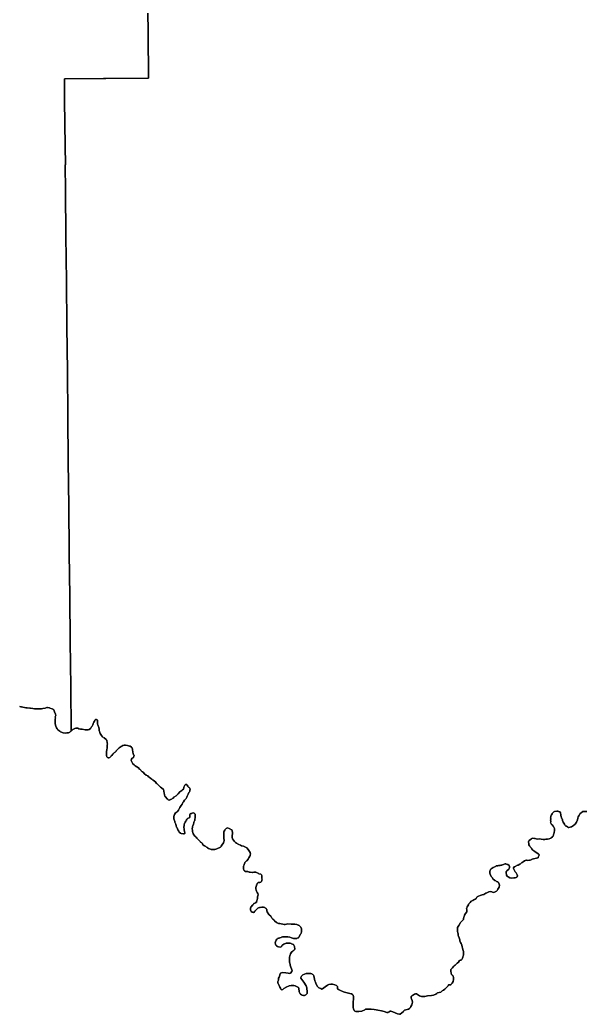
# Model space of a CAD drawing. Header units: inches. Extents: x 141448 to 685535, y 3466439 to 4099221.
# Drawn here: x 601035 to 621236, y 3704678 to 3740167 of the extents above; entities that cross this region are included whole.
import ezdxf

# ---------------------------------------------------------------- set-up
doc = ezdxf.new("R2010")
doc.units = ezdxf.units.IN
doc.header["$MEASUREMENT"] = 0
doc.layers.add('az_county', color=7, linetype='Continuous')

msp = doc.modelspace()

# ---------------------------------------------------------------- linework, layer by layer
at = {"layer": 'az_county'}
for points in [[(605587.75, 3741304.5), (605607.5625, 3739698.75), (605623.0625, 3738091.5), (605611.6875, 3738092.25), (604103.1875, 3738074.75), (604020.0625, 3738073.75), (602624, 3738060), (602632.375, 3737280.75), (602649.75, 3735673.25), (602657.125, 3734995.25), (602648.375, 3734995.25), (602658.5625, 3734061.25), (602675.9375, 3732454.25), (602693.3125, 3730846.5), (602710.9375, 3729226.5), (602728.375, 3727627), (602745.875, 3726014), (602763.375, 3724409), (602780.9375, 3722794), (602798.4375, 3721196.5), (602799.0625, 3721135.25), (602816.75, 3719582), (602833.875, 3717973.25), (602851, 3716364.75), (602867.8125, 3714786.25), (602838.875, 3714763.25), (602817, 3714745.75), (602768.5, 3714722.75), (602715.5, 3714712.5), (602657.8125, 3714705.25), (602583.3125, 3714718.75), (602479.375, 3714759), (602455.375, 3714774.5), (602424.8125, 3714796.25), (602394.625, 3714824), (602376.125, 3714852.75), (602365.8125, 3714862.75), (602339.3125, 3714898.75), (602326.3125, 3714921.25), (602314.375, 3714951), (602297.875, 3715034.5), (602297, 3715079), (602293.125, 3715098.5), (602291, 3715140.75), (602294.125, 3715196.25), (602293.375, 3715214), (602299.875, 3715237.75), (602298.3125, 3715290.75), (602308.5, 3715310.5), (602313.8125, 3715336.25), (602309.125, 3715384.25), (602298.5, 3715416.75), (602286.8125, 3715434.25), (602262.375, 3715507.75), (602241.375, 3715539.5), (602230.375, 3715550.25), (602188.8125, 3715575.75), (602105, 3715603.75), (602086.125, 3715606), (602024.375, 3715619.5), (601996.375, 3715621), (601932.5, 3715603.5), (601853.5, 3715586.25), (601804.8125, 3715579.25), (601755.375, 3715574.5), (601640.875, 3715576.75), (601620.8125, 3715575.25), (601551.3125, 3715580.25), (601493.875, 3715590.75), (601414, 3715596.25), (601386, 3715594.75), (601291.375, 3715608.5), (601268.3125, 3715609), (601250.125, 3715613), (601097.9375, 3715647.25), (601063.1875, 3715648.75), (601032.6875, 3715655.75)], [(621265.75, 3711912), (621147.375, 3711908), (621121.875, 3711904.75), (621053.875, 3711863.25), (621023, 3711839.75), (620974.4375, 3711760), (620955.25, 3711722.25), (620935.5625, 3711666.25), (620934.3125, 3711613), (620888.0625, 3711528.5), (620845.9375, 3711462), (620832.75, 3711448), (620800.5625, 3711424), (620786.75, 3711409), (620747.9375, 3711384.25), (620709.75, 3711367), (620620.25, 3711341.75), (620600.75, 3711344), (620582.3125, 3711349.25), (620567.8125, 3711360.5), (620536.3125, 3711385.5), (620514.3125, 3711392), (620487.8125, 3711414), (620460.0625, 3711452.75), (620435.3125, 3711494.5), (620416.0625, 3711528), (620396.0625, 3711583), (620390.3125, 3711609), (620378.4375, 3711642.5), (620361.0625, 3711677.75), (620354.75, 3711698), (620351.5625, 3711715.25), (620339.3125, 3711784.5), (620339.25, 3711803.5), (620326.5625, 3711845.5), (620319.75, 3711859.5), (620295.0625, 3711894), (620282.8125, 3711901.25), (620253.9375, 3711912.75), (620239.9375, 3711916.25), (620190.5625, 3711918.75), (620113.8125, 3711906.5), (620084.75, 3711893.5), (620061.5625, 3711876.75), (620040.4375, 3711851), (620023.0625, 3711828.25), (620005.0625, 3711792), (619999.75, 3711776.75), (619993.0625, 3711766.25), (619976.0625, 3711756.5), (619971.9375, 3711710.5), (619969.4375, 3711680.5), (619975.8125, 3711647.75), (619971.4375, 3711592), (619977.0625, 3711579.25), (619972.5625, 3711537), (619967.9375, 3711519.5), (619974.25, 3711489.5), (620005.75, 3711448.25), (620021.75, 3711434.5), (620063.5625, 3711390.75), (620074.0625, 3711375), (620105.8125, 3711302), (620107.75, 3711239), (620098.0625, 3711153.5), (620085.4375, 3711126), (620073.25, 3711072), (620068.9375, 3711063.5), (620066.0625, 3711047), (620058.9375, 3711031), (620051.0625, 3711016.25), (620041.4375, 3711005.25), (619994.25, 3710971.75), (619972.9375, 3710960), (619920.0625, 3710940), (619860.4375, 3710926.75), (619795.25, 3710920.75), (619762.9375, 3710913), (619708.0625, 3710913.75), (619563.4375, 3710930.25), (619484.8125, 3710926), (619416.3125, 3710946.75), (619398.5625, 3710950.25), (619313.75, 3710953.25), (619282.25, 3710937), (619246.4375, 3710912.5), (619203.4375, 3710872.25), (619193.8125, 3710858.75), (619185.0625, 3710822), (619189.9375, 3710756.75), (619197.5625, 3710717.75), (619222.25, 3710687.5), (619230.3125, 3710672.75), (619244.4375, 3710654), (619274.0625, 3710617.5), (619282.8125, 3710594), (619297.5625, 3710582.5), (619327.25, 3710543), (619338.3125, 3710531.5), (619405.8125, 3710479.5), (619530.9375, 3710403.5), (619554.3125, 3710385), (619556.4375, 3710355.5), (619553.0625, 3710325), (619530.9375, 3710274.75), (619521.9375, 3710261.25), (619513.4375, 3710255), (619463.5625, 3710241.25), (619356.4375, 3710217), (619311.4375, 3710202.75), (619284.75, 3710192), (619277.4375, 3710186), (619237.8125, 3710178.25), (619214.0625, 3710171.25), (619156.8125, 3710161.5), (619112.3125, 3710168.5), (619084.25, 3710167.75), (619068.4375, 3710165.25), (619041.0625, 3710151.5), (618995.0625, 3710114.5), (618980.4375, 3710105), (618970.9375, 3710099), (618962.3125, 3710093.5), (618944.75, 3710085.5), (618891.4375, 3710043.5), (618876.3125, 3710034), (618807.0625, 3709997), (618783.9375, 3709988.75), (618705.75, 3709950.25), (618688.75, 3709936), (618669.8125, 3709931), (618649.4375, 3709895.5), (618646.5625, 3709881.25), (618655.9375, 3709847.25), (618705.5625, 3709754.75), (618735.8125, 3709717.75), (618779.25, 3709646.75), (618788.5625, 3709615.5), (618786.9375, 3709599.75), (618782.25, 3709584.5), (618775.5625, 3709572), (618766.4375, 3709563), (618742.25, 3709552.25), (618708.0625, 3709544.75), (618659.9375, 3709538.25), (618561.8125, 3709531.25), (618529.4375, 3709537), (618509.3125, 3709545), (618450.4375, 3709583.5), (618422.25, 3709598.5), (618415.4375, 3709605.75), (618398.0625, 3709633.75), (618391.0625, 3709673.25), (618379.25, 3709696.5), (618385.9375, 3709762.5), (618411.9375, 3709790.75), (618473.5625, 3709847.5), (618495.9375, 3709881.25), (618503.75, 3709900.25), (618498.3125, 3709953.25), (618485.25, 3709982), (618447.75, 3710020.75), (618396.3125, 3710030.5), (618366.9375, 3710038.25), (618352.3125, 3710040), (618255.75, 3710004.5), (618233.25, 3709993.75), (618191.25, 3709990.5), (618173.5625, 3709986.5), (618110.8125, 3709981.75), (618087.75, 3709974.25), (618032.8125, 3709965.25), (617997.75, 3709948), (617975.25, 3709932.5), (617918.75, 3709906.25), (617881.75, 3709884.5), (617848.3125, 3709862.25), (617823.5625, 3709843.25), (617811.5625, 3709818), (617797.9375, 3709772), (617797.3125, 3709706.75), (617811.0625, 3709669), (617842.8125, 3709595.5), (617881.0625, 3709553), (617890.9375, 3709536.5), (617895.3125, 3709525), (617907.75, 3709507.5), (617977.25, 3709446.25), (618012.0625, 3709432), (618041.5625, 3709412.5), (618078.8125, 3709397), (618092.3125, 3709396.5), (618099.75, 3709382.5), (618114.4375, 3709373), (618134.5625, 3709310.75), (618141.5625, 3709279.75), (618131.25, 3709208.75), (618091.0625, 3709132), (618062.75, 3709089.75), (618041.5625, 3709070), (618009.4375, 3709053.25), (617988.8125, 3709037.75), (617966.9375, 3709028.5), (617937.75, 3709024), (617897.9375, 3709036), (617872.25, 3709047.25), (617833.8125, 3709050.5), (617764.3125, 3709046.25), (617690.25, 3709006.5), (617663.5625, 3708996), (617618.75, 3708967), (617585.25, 3708951.5), (617528.75, 3708938), (617490.3125, 3708925), (617452.75, 3708906.25), (617392.4375, 3708887), (617368.8125, 3708879.25), (617343.3125, 3708868.75), (617333.75, 3708848), (617330.25, 3708832.5), (617310.3125, 3708801.25), (617281.25, 3708785.75), (617233.9375, 3708752.5), (617196.9375, 3708732), (617137.3125, 3708709.5), (617096.3125, 3708657.75), (617045.75, 3708600), (617034.8125, 3708582.75), (617015.0625, 3708539.75), (616996.4375, 3708506.75), (616978.9375, 3708465), (616972.5625, 3708449.75), (616976.0625, 3708403.25), (616985.0625, 3708360), (616985.0625, 3708347.25), (616981.5625, 3708333), (616977.4375, 3708325.75), (616930.9375, 3708269.75), (616894.8125, 3708214), (616880.75, 3708163), (616877.8125, 3708138.5), (616866.0625, 3708095.25), (616864.9375, 3708083.5), (616856.5625, 3708059), (616848.8125, 3708046.25), (616811.9375, 3708010.5), (616760.0625, 3707944.5), (616743.8125, 3707922), (616698.25, 3707841.5), (616669.3125, 3707804.5), (616649.4375, 3707770.25), (616644.25, 3707748.25), (616643.9375, 3707709.25), (616645.9375, 3707683.5), (616651.125, 3707656.75), (616649, 3707621.25), (616662.3125, 3707575.5), (616666.875, 3707538.5), (616675.125, 3707506.75), (616675.125, 3707498), (616688.375, 3707445), (616694.5, 3707431.5), (616726.125, 3707328), (616735.3125, 3707295), (616760.3125, 3707235.75), (616774.3125, 3707201), (616799.3125, 3707143.5), (616818.8125, 3707076.5), (616827.875, 3707034.25), (616832.8125, 3706991), (616849.875, 3706940.25), (616863.3125, 3706919), (616862.625, 3706882.25), (616865.625, 3706835.25), (616866.875, 3706818.25), (616863.3125, 3706781.5), (616852.875, 3706757.75), (616842, 3706715), (616826.8125, 3706673), (616801.125, 3706630.75), (616782.3125, 3706608.75), (616760.375, 3706602), (616739.125, 3706604.5), (616723.875, 3706590.5), (616680.625, 3706536), (616639.3125, 3706495.75), (616609.375, 3706472), (616572.875, 3706440.25), (616560.125, 3706425), (616524.125, 3706398.75), (616491.3125, 3706364.5), (616465.125, 3706331), (616438.875, 3706296.75), (616412.8125, 3706267.5), (616411.5, 3706237.5), (616407.3125, 3706189.75), (616417.625, 3706160.5), (616420.625, 3706133.75), (616429.3125, 3706097), (616460.875, 3706072), (616487, 3706056.75), (616496.8125, 3706032.5), (616504.8125, 3705984.75), (616506, 3705918.25), (616492, 3705840.75), (616462.8125, 3705783.25), (616425, 3705742.25), (616404.3125, 3705726), (616355, 3705725.75), (616330.625, 3705724), (616316, 3705693), (616266.625, 3705636), (616190.625, 3705569), (616148, 3705532.75), (616098, 3705503), (616073.5, 3705489.25), (616073.5, 3705481.25), (616057.8125, 3705463), (615999.3125, 3705449.5), (615934.125, 3705433.75), (615908, 3705414.5), (615874.125, 3705391.25), (615788.625, 3705354.5), (615721.375, 3705338), (615571.5, 3705326.5), (615485.625, 3705311.75), (615423.5, 3705304), (615364.375, 3705303), (615296.5, 3705326.25), (615188, 3705396.25), (615149.5, 3705406.25), (615114.875, 3705391.25), (615046.875, 3705343.75), (615014.625, 3705327.5), (614993.5, 3705303), (614995.8125, 3705250), (615004.8125, 3705223.5), (615024.5, 3705167), (615038.375, 3705105), (615032, 3705061.5), (615012.875, 3705003.25), (614986.5, 3704947), (614969.125, 3704910.75), (614932.8125, 3704879.25), (614896.3125, 3704854.5), (614808, 3704832), (614750.875, 3704819.25), (614737, 3704796.5), (614720.125, 3704773.75), (614663.125, 3704718.5), (614596.375, 3704677.5), (614572.625, 3704679.75), (614512.125, 3704693.5), (614344.5, 3704756.75), (614269.375, 3704777.5), (614237.625, 3704778.5), (614216.375, 3704764.5), (614201.125, 3704756), (614173.3125, 3704740.75), (614125.125, 3704739.75), (614027.375, 3704768.5), (613987.5625, 3704785), (613936.9375, 3704791.5), (613803.875, 3704819), (613748.875, 3704830.25), (613678.5625, 3704843.75), (613562.0625, 3704858), (613502.875, 3704858.25), (613415.0625, 3704853.25), (613369.9375, 3704848.75), (613337.875, 3704832), (613232.6875, 3704778), (613133.375, 3704771.75), (613024.1875, 3704767.25), (612986.9375, 3704778.5), (612962.9375, 3704812), (612936.1875, 3704867.25), (612926.0625, 3704915), (612919.4375, 3704987), (612922.5625, 3705058.5), (612926.9375, 3705123), (612934.1875, 3705195.5), (612936.5625, 3705219), (612936.5625, 3705310), (612924.0625, 3705349), (612899.4375, 3705379.5), (612865.6875, 3705400.5), (612808.375, 3705416), (612708.6875, 3705437.75), (612619.5625, 3705459), (612585.4375, 3705472.25), (612469.0625, 3705517.75), (612405.9375, 3705550.75), (612372.1875, 3705574.5), (612367.6875, 3705605.5), (612363.6875, 3705657.5), (612355.0625, 3705675.5), (612329.1875, 3705696.25), (612274.1875, 3705723.25), (612184.375, 3705750), (612125.1875, 3705747.75), (612058.875, 3705732), (612009.5625, 3705707.75), (611922.1875, 3705646.5), (611877.9375, 3705614.5), (611835.5625, 3705580.5), (611803.375, 3705573.5), (611773.9375, 3705586.75), (611730.5625, 3705598.75), (611701.6875, 3705612), (611683.9375, 3705624), (611658.0625, 3705658.5), (611608.6875, 3705742.5), (611587.5625, 3705787), (611578.875, 3705813.75), (611563.1875, 3705869), (611517.4375, 3706038.5), (611506.1875, 3706067.25), (611490.875, 3706088.5), (611466.1875, 3706107.75), (611447.375, 3706118), (611418.5625, 3706125.75), (611365.4375, 3706125.25), (611287.9375, 3706130.25), (611243.5625, 3706123), (611194.875, 3706108.75), (611130.4375, 3706076), (611082.5625, 3706030.25), (611065.1875, 3706005), (611059.875, 3705980.5), (611062.4375, 3705956.75), (611096.9375, 3705912), (611133.875, 3705868.25), (611169.6875, 3705813.5), (611248.0625, 3705686), (611256.875, 3705662.75), (611271.9375, 3705598), (611288.6875, 3705477.25), (611289.5625, 3705446.25), (611284.375, 3705412.5), (611265.5625, 3705384.25), (611238.375, 3705366.5), (611184.875, 3705345.75), (611151.375, 3705339.5), (611108.5625, 3705352.5), (611082.1875, 3705366.5), (611049.6875, 3705385.75), (611030.0625, 3705407), (610999.5625, 3705477.5), (610996.875, 3705521), (610991.0625, 3705557.5), (610988.9375, 3705594), (610975.875, 3705623.25), (610904.9375, 3705664.25), (610851.0625, 3705687.5), (610808.375, 3705694.5), (610758.875, 3705701), (610707.6875, 3705697.5), (610647.375, 3705688), (610622.4375, 3705678), (610564.6875, 3705648), (610454.875, 3705588.75), (610420.875, 3705561.5), (610370.375, 3705547), (610344.5625, 3705566.5), (610329.0625, 3705603), (610309.1875, 3705642), (610283.1875, 3705701.5), (610251.5625, 3705767.25), (610239.1875, 3705787.25), (610233.4375, 3705821.5), (610235.6875, 3705846), (610249.5625, 3705869.75), (610265.1875, 3705895), (610266.875, 3705934.75), (610265.375, 3705962.25), (610282.875, 3705997.75), (610300.875, 3706031.5), (610306.0625, 3706064.5), (610308.9375, 3706085.25), (610321.4375, 3706116.5), (610335.375, 3706137.5), (610371.1875, 3706156), (610405.375, 3706161.25), (610527.9375, 3706153), (610612.1875, 3706138.5), (610657.4375, 3706132), (610693.9375, 3706145), (610741.6875, 3706197.5), (610745.0625, 3706225), (610732.6875, 3706264), (610725.0625, 3706290), (610706.9375, 3706357.75), (610683.1875, 3706426.5), (610673.9375, 3706452), (610662.5625, 3706499.75), (610658.6875, 3706530.25), (610657.0625, 3706576.5), (610653.1875, 3706601.5), (610648.5625, 3706651.75), (610655.4375, 3706704.25), (610667.875, 3706765.5), (610673.875, 3706783.75), (610693.0625, 3706823.5), (610730.9375, 3706883.25), (610770.9375, 3706927), (610807.1875, 3706961.5), (610826.6875, 3706973), (610844.0625, 3707001.25), (610841.5625, 3707023.25), (610834.4375, 3707063.5), (610829.4375, 3707091), (610810.875, 3707136), (610791.6875, 3707156.75), (610764.1875, 3707174.25), (610728.6875, 3707188), (610707.9375, 3707194.5), (610676.0625, 3707205.75), (610633.9375, 3707211.5), (610600.4375, 3707214.5), (610568.6875, 3707216), (610532.1875, 3707209), (610445.875, 3707174.75), (610415.4375, 3707155.5), (610396.0625, 3707138.25), (610376.1875, 3707104.5), (610362.375, 3707078.75), (610330.1875, 3707067), (610267.375, 3707075), (610220.875, 3707091), (610193.1875, 3707109.25), (610168.0625, 3707134), (610150.6875, 3707175), (610147.875, 3707221.25), (610155.4375, 3707259.75), (610163.1875, 3707289.75), (610178.875, 3707316.75), (610207.0625, 3707356.5), (610214.5625, 3707356.75), (610220.6875, 3707367), (610228.6875, 3707374.75), (610237.1875, 3707379), (610263.5625, 3707388.5), (610279.4375, 3707391.5), (610311.9375, 3707401.5), (610355.375, 3707410), (610374.4375, 3707425.25), (610401.375, 3707436), (610443.4375, 3707441), (610594.1875, 3707440.5), (610666.6875, 3707429.5), (610729.1875, 3707404.25), (610755.375, 3707390), (610802.1875, 3707379), (610843.6875, 3707382.25), (610851.5625, 3707378.5), (610897.9375, 3707377.5), (610918.6875, 3707381.5), (610923.5625, 3707385), (610968.9375, 3707400.5), (610973.1875, 3707404), (610983.875, 3707422.75), (611029.8125, 3707503), (611034.125, 3707515.25), (611052.8125, 3707542), (611067, 3707569.25), (611087, 3707615), (611087.875, 3707633.25), (611084.5, 3707665), (611084.8125, 3707690), (611081.625, 3707735.25), (611071.5, 3707751.25), (611059, 3707783.75), (611035.375, 3707803), (611001, 3707840), (610978.5, 3707846.75), (610963.375, 3707851.5), (610914.125, 3707871.5), (610839.875, 3707887), (610789.875, 3707885.75), (610752.625, 3707889.75), (610715.5, 3707890), (610582, 3707900), (610544.625, 3707890), (610502.375, 3707873), (610468.1875, 3707870.75), (610313.6875, 3707906.5), (610262.5625, 3707914), (610211.4375, 3707931), (610187.875, 3707944.5), (610114.0625, 3708004.75), (610108.0625, 3708018.75), (610095.4375, 3708036), (610089.9375, 3708039), (610063.4375, 3708063.25), (610046.5625, 3708080), (610033.875, 3708096.5), (610028.5625, 3708108.75), (610016.5625, 3708126.75), (610000.1875, 3708145.75), (609993.875, 3708171), (609930.9375, 3708220.5), (609921.375, 3708235.25), (609888.6875, 3708269.75), (609880.4375, 3708290), (609855.1875, 3708328.75), (609839.6875, 3708359.5), (609840.0625, 3708394.5), (609840.375, 3708417.5), (609837.9375, 3708428), (609821.0625, 3708450), (609802.9375, 3708465), (609771.4375, 3708479.5), (609761.0625, 3708486.75), (609728.375, 3708498), (609711.1875, 3708500.25), (609672.6875, 3708494), (609606.875, 3708487.75), (609579.1875, 3708478.5), (609545.5625, 3708473.25), (609522.9375, 3708458.25), (609508.6875, 3708445.5), (609452.1875, 3708390.5), (609439.0625, 3708377.75), (609415.5625, 3708348), (609376.0625, 3708305.25), (609369.4375, 3708307.5), (609342.0625, 3708317.75), (609322.5625, 3708320.5), (609289.875, 3708345.25), (609268.875, 3708370.5), (609262.1875, 3708383.5), (609261.875, 3708388.75), (609260.6875, 3708411.5), (609266.0625, 3708461.5), (609279.875, 3708490), (609341.1875, 3708576.25), (609365.6875, 3708603.5), (609380.6875, 3708620.5), (609419.375, 3708639.5), (609432.0625, 3708641.25), (609444.5625, 3708661.25), (609467.1875, 3708663.5), (609471.4375, 3708667), (609480.1875, 3708691.5), (609482.9375, 3708710.25), (609487.9375, 3708723), (609496.375, 3708773.75), (609509.875, 3708792), (609513.625, 3708856.5), (609517.5, 3708866.25), (609531, 3708934.5), (609529.625, 3708979.25), (609501.375, 3709014.5), (609476.875, 3709063), (609460.3125, 3709103.5), (609452.8125, 3709152.25), (609456.375, 3709198.75), (609473, 3709267.5), (609482.3125, 3709286.5), (609487.875, 3709294.25), (609489.3125, 3709309), (609498.625, 3709325.25), (609503, 3709343.5), (609534.5, 3709375), (609595.5, 3709375), (609637.125, 3709390.5), (609651.375, 3709406.75), (609661, 3709450.75), (609669.125, 3709472), (609674.3125, 3709493.25), (609669.625, 3709521.5), (609671.625, 3709535.5), (609667.125, 3709571), (609671.625, 3709590), (609671.125, 3709602), (609667, 3709613), (609666.5, 3709624), (609650.875, 3709651.25), (609632.875, 3709668.5), (609563.5, 3709689.5), (609535, 3709709.25), (609505.3125, 3709715), (609478.625, 3709735), (609450, 3709745), (609398.3125, 3709748), (609378, 3709744.5), (609351.3125, 3709735), (609330.375, 3709734), (609256, 3709740.25), (609213.375, 3709748), (609171.5, 3709768), (609079.375, 3709774), (609050.875, 3709790), (609028, 3709811.75), (609022.625, 3709819.75), (609007.125, 3709861), (609009, 3709921.25), (609015, 3709962.25), (609034.875, 3710001), (609041.875, 3710023), (609040.125, 3710028.5), (609049.375, 3710047.5), (609054.625, 3710074.75), (609059, 3710086.5), (609078.8125, 3710109.5), (609099.8125, 3710128), (609107, 3710131.75), (609129.3125, 3710152.25), (609177.5, 3710211), (609190, 3710239), (609200.5, 3710251), (609232.875, 3710312.5), (609247.625, 3710329.25), (609254.125, 3710361.5), (609256.875, 3710389.75), (609245.3125, 3710451.5), (609229.875, 3710486.5), (609184.3125, 3710558.5), (609131.8125, 3710610.5), (609111.125, 3710627.75), (609014.625, 3710675.75), (608941, 3710690), (608900.375, 3710706.25), (608845.8125, 3710733), (608800.875, 3710757.5), (608788.125, 3710768), (608759, 3710782.25), (608728.125, 3710801), (608687.625, 3710835.5), (608684, 3710846), (608653.875, 3710881.75), (608623.375, 3710937), (608611.625, 3710982), (608604.8125, 3711018.5), (608605.5, 3711035), (608625.5, 3711137.5), (608621, 3711173.5), (608608.625, 3711211.5), (608606.375, 3711229.25), (608595, 3711250.25), (608558.625, 3711270.25), (608544.8125, 3711285.25), (608529.625, 3711294), (608499.8125, 3711299.25), (608443.3125, 3711321.25), (608420.125, 3711319), (608391.3125, 3711307.75), (608365.375, 3711284.75), (608353.125, 3711273.25), (608344.3125, 3711247.75), (608317.625, 3711206.75), (608313.125, 3711191.5), (608305.875, 3711137.25), (608307.875, 3711038.25), (608312.375, 3710998), (608312.375, 3710950.75), (608314, 3710929.5), (608321, 3710893.25), (608322, 3710870.75), (608314.125, 3710823.75), (608300.375, 3710794), (608243.375, 3710713.25), (608220.375, 3710674), (608204.875, 3710652), (608187.625, 3710634.5), (608167.375, 3710622.5), (608088.375, 3710593.5), (608057.125, 3710577.25), (608025.875, 3710566.5), (607986.8125, 3710557.75), (607856.125, 3710557.5), (607834.3125, 3710562), (607766.3125, 3710588.25), (607734, 3710612.5), (607723.3125, 3710620.5), (607686.875, 3710638.5), (607669.875, 3710654.75), (607640.3125, 3710675), (607617.125, 3710684), (607566.3125, 3710718), (607555.5, 3710738.5), (607553.875, 3710752.5), (607548.5, 3710766), (607522.5, 3710789.5), (607480.8125, 3710816), (607463.3125, 3710839), (607417.375, 3710886.5), (607400.625, 3710908), (607380, 3710923.5), (607349.3125, 3710956.5), (607321.5, 3710992.25), (607295.625, 3711015), (607290.125, 3711023), (607275.625, 3711030.5), (607251.625, 3711068.75), (607219.125, 3711107.5), (607212.5, 3711121.75), (607205.625, 3711154.75), (607197.3125, 3711179.75), (607196.875, 3711198.75), (607191, 3711220.25), (607190, 3711241.75), (607182, 3711290.75), (607191.3125, 3711349.75), (607198.875, 3711379.75), (607206.875, 3711393.5), (607233.3125, 3711460.5), (607239.8125, 3711502.5), (607246.3125, 3711528.75), (607265.625, 3711572.5), (607271.5, 3711590.75), (607280.125, 3711616.25), (607280.375, 3711646.25), (607284.3125, 3711670.25), (607282.8125, 3711699.5), (607284.625, 3711755.75), (607289.375, 3711802.75), (607288.375, 3711818.5), (607282.375, 3711828.25), (607269.625, 3711841.25), (607258.125, 3711847), (607215.5, 3711857.25), (607180.125, 3711847.75), (607167.8125, 3711841.75), (607133.625, 3711841.5), (607114, 3711830.75), (607101.375, 3711791.75), (607095, 3711713), (607085.625, 3711692.25), (607082, 3711687.5), (607042.8125, 3711673.25), (607028.625, 3711660), (607017, 3711654.75), (606998.5, 3711639), (606984.3125, 3711619), (606974.125, 3711592.75), (606971.375, 3711588.25), (606959.875, 3711567.75), (606930.125, 3711523.75), (606923.125, 3711501), (606913.375, 3711493.25), (606908.8125, 3711467), (606898.3125, 3711447), (606891.625, 3711408), (606889.875, 3711349.25), (606893.375, 3711285.25), (606891.3125, 3711250.25), (606906.5, 3711200), (606919.375, 3711145.5), (606918.625, 3711134.5), (606915.5, 3711127.75), (606897.625, 3711112.25), (606878.125, 3711107.5), (606788, 3711123.75), (606761.3125, 3711130.75), (606719, 3711171.5), (606700.375, 3711209), (606665.5, 3711257), (606661.625, 3711288.75), (606646.8125, 3711326.75), (606637.8125, 3711335), (606623.3125, 3711354.75), (606607.875, 3711393.25), (606595.8125, 3711457.5), (606574.3125, 3711503.5), (606565.375, 3711531.25), (606562.625, 3711560.5), (606551.8125, 3711584.75), (606543.625, 3711602.75), (606531.375, 3711661), (606524, 3711710.75), (606522.5, 3711736.25), (606550.8125, 3711808.75), (606586.125, 3711865.75), (606609.375, 3711876.5), (606645, 3711902.25), (606654.875, 3711906.5), (606692, 3711952.5), (606717.625, 3712009.75), (606728.8125, 3712027.25), (606740.625, 3712052.75), (606764.125, 3712089.75), (606794.375, 3712121.25), (606825.375, 3712167.5), (606831.8125, 3712191.25), (606846.125, 3712217.25), (606849.875, 3712233.25), (606875.125, 3712257.25), (606911.125, 3712309.5), (606937.125, 3712342.25), (606948.125, 3712351.25), (606963, 3712370), (606989.3125, 3712426.5), (606999.3125, 3712453.25), (607032.3125, 3712508.5), (607043.375, 3712523.75), (607066, 3712584.5), (607084, 3712614.25), (607097.125, 3712641.75), (607100, 3712685), (607105, 3712692.25), (607097.625, 3712746.25), (607075.3125, 3712770.25), (607048.625, 3712782.75), (607040.125, 3712789.5), (607026.375, 3712817.75), (607003, 3712853.5), (606993.375, 3712864), (606987.3125, 3712868.25), (606963.625, 3712877.75), (606948.375, 3712876.75), (606916.875, 3712850.75), (606885, 3712778.25), (606884.8125, 3712755.25), (606871, 3712716.25), (606866.625, 3712710.75), (606840.625, 3712681), (606827.8125, 3712669.5), (606809.875, 3712654.5), (606778.625, 3712634), (606747.125, 3712606.25), (606687.375, 3712544), (606662, 3712521.75), (606646.8125, 3712510.75), (606604.8125, 3712468.5), (606529.875, 3712422.75), (606497.8125, 3712384.75), (606423.375, 3712339.75), (606406.3125, 3712336.75), (606361, 3712317.75), (606323.875, 3712329.25), (606296, 3712347.75), (606213.375, 3712441.5), (606206.875, 3712460), (606194.625, 3712510.25), (606186.3125, 3712575), (606170.3125, 3712629), (606167.5, 3712649.25), (606154, 3712697.5), (606083.125, 3712753.75), (606049.875, 3712780.5), (605969.625, 3712863.75), (605937.125, 3712894.25), (605911, 3712915.25), (605856.875, 3712978), (605836.875, 3712996), (605785.375, 3713023.5), (605766.625, 3713046.25), (605746.8125, 3713063), (605703.125, 3713090.75), (605649.875, 3713136), (605625.125, 3713152.75), (605597.3125, 3713178.75), (605545.8125, 3713206.25), (605484.125, 3713260), (605432.8125, 3713308.75), (605418.875, 3713320.5), (605398.875, 3713331.75), (605366.875, 3713365.25), (605352.5, 3713386.75), (605321.625, 3713410.75), (605297.375, 3713425.25), (605261.3125, 3713470.25), (605206.625, 3713498.75), (605146.8125, 3713542.25), (605108.625, 3713579.75), (605065.125, 3713615.75), (605039.375, 3713663), (605028.8125, 3713688.75), (605011.875, 3713711), (605006, 3713727.5), (605008.8125, 3713756.25), (605016.3125, 3713775.75), (605040.375, 3713812.25), (605077.3125, 3713830), (605085.875, 3713838.5), (605092.625, 3713848.75), (605100.875, 3713875.75), (605106.625, 3713903.75), (605100.8125, 3713916), (605096, 3713932.5), (605080.375, 3713951.75), (605072.125, 3713978), (605069, 3714031.75), (605057.8125, 3714126), (605035.875, 3714181.25), (605024.375, 3714195.25), (605012.875, 3714205.25), (604968.125, 3714236.75), (604943.125, 3714241.5), (604869.625, 3714267.75), (604807.5, 3714274.75), (604755, 3714275.25), (604712.3125, 3714268.25), (604676, 3714248), (604647.125, 3714226.25), (604573.375, 3714178.75), (604540.125, 3714149.25), (604516.625, 3714121.25), (604475.375, 3714078.5), (604464.5, 3714063.75), (604443.125, 3714034.75), (604429, 3714024), (604410.625, 3714015.5), (604376.125, 3713984.25), (604365.8125, 3713977.75), (604365.875, 3713964.25), (604353, 3713957), (604319.3125, 3713909.75), (604294.375, 3713893), (604277.5, 3713875.75), (604260, 3713848.75), (604238.875, 3713836.25), (604206, 3713823.75), (604184.8125, 3713820.75), (604155.375, 3713838.75), (604138.125, 3713860.5), (604121.3125, 3713910.5), (604120.3125, 3713952.5), (604125, 3713969.25), (604129.8125, 3714055.25), (604139.125, 3714106.5), (604138.375, 3714126.75), (604143.5, 3714174.25), (604143.8125, 3714210.25), (604148.625, 3714282.5), (604155.125, 3714320.25), (604146.875, 3714353.25), (604146.625, 3714385), (604134, 3714434.25), (604132.625, 3714452), (604109.875, 3714478.75), (604043, 3714538.5), (604024.625, 3714545.75), (604012.5, 3714535.75), (603992.3125, 3714558.25), (603979.875, 3714576), (603950.875, 3714621.5), (603896.625, 3714699.75), (603883, 3714727.75), (603872, 3714775.5), (603869.125, 3714788), (603860.125, 3714840.5), (603859.375, 3714859.25), (603839.875, 3714944), (603827.5, 3714964.75), (603823.8125, 3714978.75), (603817.5, 3714992.25), (603806.125, 3715037.75), (603803.5, 3715066.5), (603804, 3715083.5), (603806.8125, 3715114.25), (603809.125, 3715121.5), (603809.625, 3715139.25), (603799, 3715173.25), (603790.375, 3715180.5), (603765.875, 3715190), (603726.875, 3715192.25), (603708.125, 3715172.5), (603692, 3715140), (603667.875, 3715102), (603647.625, 3715053), (603644.8125, 3715036.5), (603633.375, 3715000.25), (603616, 3714959.25), (603591.375, 3714929.25), (603565.5, 3714887.5), (603549.8125, 3714867.25), (603509.8125, 3714838.75), (603496.375, 3714832.5), (603472.125, 3714825.75), (603434.375, 3714822.25), (603369.125, 3714822.25), (603253.8125, 3714843.25), (603195.875, 3714849), (603137.3125, 3714866.75), (603101.8125, 3714881.75), (603082.875, 3714885.25), (603049.875, 3714883.75), (603028.625, 3714880.5), (602999.5, 3714870), (602969.8125, 3714855), (602953.375, 3714843.25), (602928.375, 3714838.25), (602873.375, 3714790.75), (602867.8125, 3714786.25), (602851, 3716364.75), (602833.875, 3717973.25), (602816.75, 3719582), (602799.0625, 3721135.25), (602798.4375, 3721196.5), (602780.9375, 3722794), (602763.375, 3724409), (602745.875, 3726014), (602728.375, 3727627), (602710.9375, 3729226.5), (602693.3125, 3730846.5), (602675.9375, 3732454.25), (602658.5625, 3734061.25), (602648.375, 3734995.25), (602657.125, 3734995.25), (602649.75, 3735673.25), (602632.375, 3737280.75), (602624, 3738060), (604020.0625, 3738073.75), (604103.1875, 3738074.75), (605611.6875, 3738092.25), (605623.0625, 3738091.5), (605607.5625, 3739698.75), (605587.75, 3741304.5)], [(601032.6875, 3715655.75), (601063.1875, 3715648.75), (601097.9375, 3715647.25), (601250.125, 3715613), (601268.3125, 3715609), (601291.375, 3715608.5), (601386, 3715594.75), (601414, 3715596.25), (601493.875, 3715590.75), (601551.3125, 3715580.25), (601620.8125, 3715575.25), (601640.875, 3715576.75), (601755.375, 3715574.5), (601804.8125, 3715579.25), (601853.5, 3715586.25), (601932.5, 3715603.5), (601996.375, 3715621), (602024.375, 3715619.5), (602086.125, 3715606), (602105, 3715603.75), (602188.8125, 3715575.75), (602230.375, 3715550.25), (602241.375, 3715539.5), (602262.375, 3715507.75), (602286.8125, 3715434.25), (602298.5, 3715416.75), (602309.125, 3715384.25), (602313.8125, 3715336.25), (602308.5, 3715310.5), (602298.3125, 3715290.75), (602299.875, 3715237.75), (602293.375, 3715214), (602294.125, 3715196.25), (602291, 3715140.75), (602293.125, 3715098.5), (602297, 3715079), (602297.875, 3715034.5), (602314.375, 3714951), (602326.3125, 3714921.25), (602339.3125, 3714898.75), (602365.8125, 3714862.75), (602376.125, 3714852.75), (602394.625, 3714824), (602424.8125, 3714796.25), (602455.375, 3714774.5), (602479.375, 3714759), (602583.3125, 3714718.75), (602657.8125, 3714705.25), (602715.5, 3714712.5), (602768.5, 3714722.75), (602817, 3714745.75), (602838.875, 3714763.25), (602867.8125, 3714786.25), (602873.375, 3714790.75), (602928.375, 3714838.25), (602953.375, 3714843.25), (602969.8125, 3714855), (602999.5, 3714870), (603028.625, 3714880.5), (603049.875, 3714883.75), (603082.875, 3714885.25), (603101.8125, 3714881.75), (603137.3125, 3714866.75), (603195.875, 3714849), (603253.8125, 3714843.25), (603369.125, 3714822.25), (603434.375, 3714822.25), (603472.125, 3714825.75), (603496.375, 3714832.5), (603509.8125, 3714838.75), (603549.8125, 3714867.25), (603565.5, 3714887.5), (603591.375, 3714929.25), (603616, 3714959.25), (603633.375, 3715000.25), (603644.8125, 3715036.5), (603647.625, 3715053), (603667.875, 3715102), (603692, 3715140), (603708.125, 3715172.5), (603726.875, 3715192.25), (603765.875, 3715190), (603790.375, 3715180.5), (603799, 3715173.25), (603809.625, 3715139.25), (603809.125, 3715121.5), (603806.8125, 3715114.25), (603804, 3715083.5), (603803.5, 3715066.5), (603806.125, 3715037.75), (603817.5, 3714992.25), (603823.8125, 3714978.75), (603827.5, 3714964.75), (603839.875, 3714944), (603859.375, 3714859.25), (603860.125, 3714840.5), (603869.125, 3714788), (603872, 3714775.5), (603883, 3714727.75), (603896.625, 3714699.75), (603950.875, 3714621.5), (603979.875, 3714576), (603992.3125, 3714558.25), (604012.5, 3714535.75), (604024.625, 3714545.75), (604043, 3714538.5), (604109.875, 3714478.75), (604132.625, 3714452), (604134, 3714434.25), (604146.625, 3714385), (604146.875, 3714353.25), (604155.125, 3714320.25), (604148.625, 3714282.5), (604143.8125, 3714210.25), (604143.5, 3714174.25), (604138.375, 3714126.75), (604139.125, 3714106.5), (604129.8125, 3714055.25), (604125, 3713969.25), (604120.3125, 3713952.5), (604121.3125, 3713910.5), (604138.125, 3713860.5), (604155.375, 3713838.75), (604184.8125, 3713820.75), (604206, 3713823.75), (604238.875, 3713836.25), (604260, 3713848.75), (604277.5, 3713875.75), (604294.375, 3713893), (604319.3125, 3713909.75), (604353, 3713957), (604365.875, 3713964.25), (604365.8125, 3713977.75), (604376.125, 3713984.25), (604410.625, 3714015.5), (604429, 3714024), (604443.125, 3714034.75), (604464.5, 3714063.75), (604475.375, 3714078.5), (604516.625, 3714121.25), (604540.125, 3714149.25), (604573.375, 3714178.75), (604647.125, 3714226.25), (604676, 3714248), (604712.3125, 3714268.25), (604755, 3714275.25), (604807.5, 3714274.75), (604869.625, 3714267.75), (604943.125, 3714241.5), (604968.125, 3714236.75), (605012.875, 3714205.25), (605024.375, 3714195.25), (605035.875, 3714181.25), (605057.8125, 3714126), (605069, 3714031.75), (605072.125, 3713978), (605080.375, 3713951.75), (605096, 3713932.5), (605100.8125, 3713916), (605106.625, 3713903.75), (605100.875, 3713875.75), (605092.625, 3713848.75), (605085.875, 3713838.5), (605077.3125, 3713830), (605040.375, 3713812.25), (605016.3125, 3713775.75), (605008.8125, 3713756.25), (605006, 3713727.5), (605011.875, 3713711), (605028.8125, 3713688.75), (605039.375, 3713663), (605065.125, 3713615.75), (605108.625, 3713579.75), (605146.8125, 3713542.25), (605206.625, 3713498.75), (605261.3125, 3713470.25), (605297.375, 3713425.25), (605321.625, 3713410.75), (605352.5, 3713386.75), (605366.875, 3713365.25), (605398.875, 3713331.75), (605418.875, 3713320.5), (605432.8125, 3713308.75), (605484.125, 3713260), (605545.8125, 3713206.25), (605597.3125, 3713178.75), (605625.125, 3713152.75), (605649.875, 3713136), (605703.125, 3713090.75), (605746.8125, 3713063), (605766.625, 3713046.25), (605785.375, 3713023.5), (605836.875, 3712996), (605856.875, 3712978), (605911, 3712915.25), (605937.125, 3712894.25), (605969.625, 3712863.75), (606049.875, 3712780.5), (606083.125, 3712753.75), (606154, 3712697.5), (606167.5, 3712649.25), (606170.3125, 3712629), (606186.3125, 3712575), (606194.625, 3712510.25), (606206.875, 3712460), (606213.375, 3712441.5), (606296, 3712347.75), (606323.875, 3712329.25), (606361, 3712317.75), (606406.3125, 3712336.75), (606423.375, 3712339.75), (606497.8125, 3712384.75), (606529.875, 3712422.75), (606604.8125, 3712468.5), (606646.8125, 3712510.75), (606662, 3712521.75), (606687.375, 3712544), (606747.125, 3712606.25), (606778.625, 3712634), (606809.875, 3712654.5), (606827.8125, 3712669.5), (606840.625, 3712681), (606866.625, 3712710.75), (606871, 3712716.25), (606884.8125, 3712755.25), (606885, 3712778.25), (606916.875, 3712850.75), (606948.375, 3712876.75), (606963.625, 3712877.75), (606987.3125, 3712868.25), (606993.375, 3712864), (607003, 3712853.5), (607026.375, 3712817.75), (607040.125, 3712789.5), (607048.625, 3712782.75), (607075.3125, 3712770.25), (607097.625, 3712746.25), (607105, 3712692.25), (607100, 3712685), (607097.125, 3712641.75), (607084, 3712614.25), (607066, 3712584.5), (607043.375, 3712523.75), (607032.3125, 3712508.5), (606999.3125, 3712453.25), (606989.3125, 3712426.5), (606963, 3712370), (606948.125, 3712351.25), (606937.125, 3712342.25), (606911.125, 3712309.5), (606875.125, 3712257.25), (606849.875, 3712233.25), (606846.125, 3712217.25), (606831.8125, 3712191.25), (606825.375, 3712167.5), (606794.375, 3712121.25), (606764.125, 3712089.75), (606740.625, 3712052.75), (606728.8125, 3712027.25), (606717.625, 3712009.75), (606692, 3711952.5), (606654.875, 3711906.5), (606645, 3711902.25), (606609.375, 3711876.5), (606586.125, 3711865.75), (606550.8125, 3711808.75), (606522.5, 3711736.25), (606524, 3711710.75), (606531.375, 3711661), (606543.625, 3711602.75), (606551.8125, 3711584.75), (606562.625, 3711560.5), (606565.375, 3711531.25), (606574.3125, 3711503.5), (606595.8125, 3711457.5), (606607.875, 3711393.25), (606623.3125, 3711354.75), (606637.8125, 3711335), (606646.8125, 3711326.75), (606661.625, 3711288.75), (606665.5, 3711257), (606700.375, 3711209), (606719, 3711171.5), (606761.3125, 3711130.75), (606788, 3711123.75), (606878.125, 3711107.5), (606897.625, 3711112.25), (606915.5, 3711127.75), (606918.625, 3711134.5), (606919.375, 3711145.5), (606906.5, 3711200), (606891.3125, 3711250.25), (606893.375, 3711285.25), (606889.875, 3711349.25), (606891.625, 3711408), (606898.3125, 3711447), (606908.8125, 3711467), (606913.375, 3711493.25), (606923.125, 3711501), (606930.125, 3711523.75), (606959.875, 3711567.75), (606971.375, 3711588.25), (606974.125, 3711592.75), (606984.3125, 3711619), (606998.5, 3711639), (607017, 3711654.75), (607028.625, 3711660), (607042.8125, 3711673.25), (607082, 3711687.5), (607085.625, 3711692.25), (607095, 3711713), (607101.375, 3711791.75), (607114, 3711830.75), (607133.625, 3711841.5), (607167.8125, 3711841.75), (607180.125, 3711847.75), (607215.5, 3711857.25), (607258.125, 3711847), (607269.625, 3711841.25), (607282.375, 3711828.25), (607288.375, 3711818.5), (607289.375, 3711802.75), (607284.625, 3711755.75), (607282.8125, 3711699.5), (607284.3125, 3711670.25), (607280.375, 3711646.25), (607280.125, 3711616.25), (607271.5, 3711590.75), (607265.625, 3711572.5), (607246.3125, 3711528.75), (607239.8125, 3711502.5), (607233.3125, 3711460.5), (607206.875, 3711393.5), (607198.875, 3711379.75), (607191.3125, 3711349.75), (607182, 3711290.75), (607190, 3711241.75), (607191, 3711220.25), (607196.875, 3711198.75), (607197.3125, 3711179.75), (607205.625, 3711154.75), (607212.5, 3711121.75), (607219.125, 3711107.5), (607251.625, 3711068.75), (607275.625, 3711030.5), (607290.125, 3711023), (607295.625, 3711015), (607321.5, 3710992.25), (607349.3125, 3710956.5), (607380, 3710923.5), (607400.625, 3710908), (607417.375, 3710886.5), (607463.3125, 3710839), (607480.8125, 3710816), (607522.5, 3710789.5), (607548.5, 3710766), (607553.875, 3710752.5), (607555.5, 3710738.5), (607566.3125, 3710718), (607617.125, 3710684), (607640.3125, 3710675), (607669.875, 3710654.75), (607686.875, 3710638.5), (607723.3125, 3710620.5), (607734, 3710612.5), (607766.3125, 3710588.25), (607834.3125, 3710562), (607856.125, 3710557.5), (607986.8125, 3710557.75), (608025.875, 3710566.5), (608057.125, 3710577.25), (608088.375, 3710593.5), (608167.375, 3710622.5), (608187.625, 3710634.5), (608204.875, 3710652), (608220.375, 3710674), (608243.375, 3710713.25), (608300.375, 3710794), (608314.125, 3710823.75), (608322, 3710870.75), (608321, 3710893.25), (608314, 3710929.5), (608312.375, 3710950.75), (608312.375, 3710998), (608307.875, 3711038.25), (608305.875, 3711137.25), (608313.125, 3711191.5), (608317.625, 3711206.75), (608344.3125, 3711247.75), (608353.125, 3711273.25), (608365.375, 3711284.75), (608391.3125, 3711307.75), (608420.125, 3711319), (608443.3125, 3711321.25), (608499.8125, 3711299.25), (608529.625, 3711294), (608544.8125, 3711285.25), (608558.625, 3711270.25), (608595, 3711250.25), (608606.375, 3711229.25), (608608.625, 3711211.5), (608621, 3711173.5), (608625.5, 3711137.5), (608605.5, 3711035), (608604.8125, 3711018.5), (608611.625, 3710982), (608623.375, 3710937), (608653.875, 3710881.75), (608684, 3710846), (608687.625, 3710835.5), (608728.125, 3710801), (608759, 3710782.25), (608788.125, 3710768), (608800.875, 3710757.5), (608845.8125, 3710733), (608900.375, 3710706.25), (608941, 3710690), (609014.625, 3710675.75), (609111.125, 3710627.75), (609131.8125, 3710610.5), (609184.3125, 3710558.5), (609229.875, 3710486.5), (609245.3125, 3710451.5), (609256.875, 3710389.75), (609254.125, 3710361.5), (609247.625, 3710329.25), (609232.875, 3710312.5), (609200.5, 3710251), (609190, 3710239), (609177.5, 3710211), (609129.3125, 3710152.25), (609107, 3710131.75), (609099.8125, 3710128), (609078.8125, 3710109.5), (609059, 3710086.5), (609054.625, 3710074.75), (609049.375, 3710047.5), (609040.125, 3710028.5), (609041.875, 3710023), (609034.875, 3710001), (609015, 3709962.25), (609009, 3709921.25), (609007.125, 3709861), (609022.625, 3709819.75), (609028, 3709811.75), (609050.875, 3709790), (609079.375, 3709774), (609171.5, 3709768), (609213.375, 3709748), (609256, 3709740.25), (609330.375, 3709734), (609351.3125, 3709735), (609378, 3709744.5), (609398.3125, 3709748), (609450, 3709745), (609478.625, 3709735), (609505.3125, 3709715), (609535, 3709709.25), (609563.5, 3709689.5), (609632.875, 3709668.5), (609650.875, 3709651.25), (609666.5, 3709624), (609667, 3709613), (609671.125, 3709602), (609671.625, 3709590), (609667.125, 3709571), (609671.625, 3709535.5), (609669.625, 3709521.5), (609674.3125, 3709493.25), (609669.125, 3709472), (609661, 3709450.75), (609651.375, 3709406.75), (609637.125, 3709390.5), (609595.5, 3709375), (609534.5, 3709375), (609503, 3709343.5), (609498.625, 3709325.25), (609489.3125, 3709309), (609487.875, 3709294.25), (609482.3125, 3709286.5), (609473, 3709267.5), (609456.375, 3709198.75), (609452.8125, 3709152.25), (609460.3125, 3709103.5), (609476.875, 3709063), (609501.375, 3709014.5), (609529.625, 3708979.25), (609531, 3708934.5), (609517.5, 3708866.25), (609513.625, 3708856.5), (609509.875, 3708792), (609496.375, 3708773.75), (609487.9375, 3708723), (609482.9375, 3708710.25), (609480.1875, 3708691.5), (609471.4375, 3708667), (609467.1875, 3708663.5), (609444.5625, 3708661.25), (609432.0625, 3708641.25), (609419.375, 3708639.5), (609380.6875, 3708620.5), (609365.6875, 3708603.5), (609341.1875, 3708576.25), (609279.875, 3708490), (609266.0625, 3708461.5), (609260.6875, 3708411.5), (609261.875, 3708388.75), (609262.1875, 3708383.5), (609268.875, 3708370.5), (609289.875, 3708345.25), (609322.5625, 3708320.5), (609342.0625, 3708317.75), (609369.4375, 3708307.5), (609376.0625, 3708305.25), (609415.5625, 3708348), (609439.0625, 3708377.75), (609452.1875, 3708390.5), (609508.6875, 3708445.5), (609522.9375, 3708458.25), (609545.5625, 3708473.25), (609579.1875, 3708478.5), (609606.875, 3708487.75), (609672.6875, 3708494), (609711.1875, 3708500.25), (609728.375, 3708498), (609761.0625, 3708486.75), (609771.4375, 3708479.5), (609802.9375, 3708465), (609821.0625, 3708450), (609837.9375, 3708428), (609840.375, 3708417.5), (609840.0625, 3708394.5), (609839.6875, 3708359.5), (609855.1875, 3708328.75), (609880.4375, 3708290), (609888.6875, 3708269.75), (609921.375, 3708235.25), (609930.9375, 3708220.5), (609993.875, 3708171), (610000.1875, 3708145.75), (610016.5625, 3708126.75), (610028.5625, 3708108.75), (610033.875, 3708096.5), (610046.5625, 3708080), (610063.4375, 3708063.25), (610089.9375, 3708039), (610095.4375, 3708036), (610108.0625, 3708018.75), (610114.0625, 3708004.75), (610187.875, 3707944.5), (610211.4375, 3707931), (610262.5625, 3707914), (610313.6875, 3707906.5), (610468.1875, 3707870.75), (610502.375, 3707873), (610544.625, 3707890), (610582, 3707900), (610715.5, 3707890), (610752.625, 3707889.75), (610789.875, 3707885.75), (610839.875, 3707887), (610914.125, 3707871.5), (610963.375, 3707851.5), (610978.5, 3707846.75), (611001, 3707840), (611035.375, 3707803), (611059, 3707783.75), (611071.5, 3707751.25), (611081.625, 3707735.25), (611084.8125, 3707690), (611084.5, 3707665), (611087.875, 3707633.25), (611087, 3707615), (611067, 3707569.25), (611052.8125, 3707542), (611034.125, 3707515.25), (611029.8125, 3707503), (610983.875, 3707422.75), (610973.1875, 3707404), (610968.9375, 3707400.5), (610923.5625, 3707385), (610918.6875, 3707381.5), (610897.9375, 3707377.5), (610851.5625, 3707378.5), (610843.6875, 3707382.25), (610802.1875, 3707379), (610755.375, 3707390), (610729.1875, 3707404.25), (610666.6875, 3707429.5), (610594.1875, 3707440.5), (610443.4375, 3707441), (610401.375, 3707436), (610374.4375, 3707425.25), (610355.375, 3707410), (610311.9375, 3707401.5), (610279.4375, 3707391.5), (610263.5625, 3707388.5), (610237.1875, 3707379), (610228.6875, 3707374.75), (610220.6875, 3707367), (610214.5625, 3707356.75), (610207.0625, 3707356.5), (610178.875, 3707316.75), (610163.1875, 3707289.75), (610155.4375, 3707259.75), (610147.875, 3707221.25), (610150.6875, 3707175), (610168.0625, 3707134), (610193.1875, 3707109.25), (610220.875, 3707091), (610267.375, 3707075), (610330.1875, 3707067), (610362.375, 3707078.75), (610376.1875, 3707104.5), (610396.0625, 3707138.25), (610415.4375, 3707155.5), (610445.875, 3707174.75), (610532.1875, 3707209), (610568.6875, 3707216), (610600.4375, 3707214.5), (610633.9375, 3707211.5), (610676.0625, 3707205.75), (610707.9375, 3707194.5), (610728.6875, 3707188), (610764.1875, 3707174.25), (610791.6875, 3707156.75), (610810.875, 3707136), (610829.4375, 3707091), (610834.4375, 3707063.5), (610841.5625, 3707023.25), (610844.0625, 3707001.25), (610826.6875, 3706973), (610807.1875, 3706961.5), (610770.9375, 3706927), (610730.9375, 3706883.25), (610693.0625, 3706823.5), (610673.875, 3706783.75), (610667.875, 3706765.5), (610655.4375, 3706704.25), (610648.5625, 3706651.75), (610653.1875, 3706601.5), (610657.0625, 3706576.5), (610658.6875, 3706530.25), (610662.5625, 3706499.75), (610673.9375, 3706452), (610683.1875, 3706426.5), (610706.9375, 3706357.75), (610725.0625, 3706290), (610732.6875, 3706264), (610745.0625, 3706225), (610741.6875, 3706197.5), (610693.9375, 3706145), (610657.4375, 3706132), (610612.1875, 3706138.5), (610527.9375, 3706153), (610405.375, 3706161.25), (610371.1875, 3706156), (610335.375, 3706137.5), (610321.4375, 3706116.5), (610308.9375, 3706085.25), (610306.0625, 3706064.5), (610300.875, 3706031.5), (610282.875, 3705997.75), (610265.375, 3705962.25), (610266.875, 3705934.75), (610265.1875, 3705895), (610249.5625, 3705869.75), (610235.6875, 3705846), (610233.4375, 3705821.5), (610239.1875, 3705787.25), (610251.5625, 3705767.25), (610283.1875, 3705701.5), (610309.1875, 3705642), (610329.0625, 3705603), (610344.5625, 3705566.5), (610370.375, 3705547), (610420.875, 3705561.5), (610454.875, 3705588.75), (610564.6875, 3705648), (610622.4375, 3705678), (610647.375, 3705688), (610707.6875, 3705697.5), (610758.875, 3705701), (610808.375, 3705694.5), (610851.0625, 3705687.5), (610904.9375, 3705664.25), (610975.875, 3705623.25), (610988.9375, 3705594), (610991.0625, 3705557.5), (610996.875, 3705521), (610999.5625, 3705477.5), (611030.0625, 3705407), (611049.6875, 3705385.75), (611082.1875, 3705366.5), (611108.5625, 3705352.5), (611151.375, 3705339.5), (611184.875, 3705345.75), (611238.375, 3705366.5), (611265.5625, 3705384.25), (611284.375, 3705412.5), (611289.5625, 3705446.25), (611288.6875, 3705477.25), (611271.9375, 3705598), (611256.875, 3705662.75), (611248.0625, 3705686), (611169.6875, 3705813.5), (611133.875, 3705868.25), (611096.9375, 3705912), (611062.4375, 3705956.75), (611059.875, 3705980.5), (611065.1875, 3706005), (611082.5625, 3706030.25), (611130.4375, 3706076), (611194.875, 3706108.75), (611243.5625, 3706123), (611287.9375, 3706130.25), (611365.4375, 3706125.25), (611418.5625, 3706125.75), (611447.375, 3706118), (611466.1875, 3706107.75), (611490.875, 3706088.5), (611506.1875, 3706067.25), (611517.4375, 3706038.5), (611563.1875, 3705869), (611578.875, 3705813.75), (611587.5625, 3705787), (611608.6875, 3705742.5), (611658.0625, 3705658.5), (611683.9375, 3705624), (611701.6875, 3705612), (611730.5625, 3705598.75), (611773.9375, 3705586.75), (611803.375, 3705573.5), (611835.5625, 3705580.5), (611877.9375, 3705614.5), (611922.1875, 3705646.5), (612009.5625, 3705707.75), (612058.875, 3705732), (612125.1875, 3705747.75), (612184.375, 3705750), (612274.1875, 3705723.25), (612329.1875, 3705696.25), (612355.0625, 3705675.5), (612363.6875, 3705657.5), (612367.6875, 3705605.5), (612372.1875, 3705574.5), (612405.9375, 3705550.75), (612469.0625, 3705517.75), (612585.4375, 3705472.25), (612619.5625, 3705459), (612708.6875, 3705437.75), (612808.375, 3705416), (612865.6875, 3705400.5), (612899.4375, 3705379.5), (612924.0625, 3705349), (612936.5625, 3705310), (612936.5625, 3705219), (612934.1875, 3705195.5), (612926.9375, 3705123), (612922.5625, 3705058.5), (612919.4375, 3704987), (612926.0625, 3704915), (612936.1875, 3704867.25), (612962.9375, 3704812), (612986.9375, 3704778.5), (613024.1875, 3704767.25), (613133.375, 3704771.75), (613232.6875, 3704778), (613337.875, 3704832), (613369.9375, 3704848.75), (613415.0625, 3704853.25), (613502.875, 3704858.25), (613562.0625, 3704858), (613678.5625, 3704843.75), (613748.875, 3704830.25), (613803.875, 3704819), (613936.9375, 3704791.5), (613987.5625, 3704785), (614027.375, 3704768.5), (614125.125, 3704739.75), (614173.3125, 3704740.75), (614201.125, 3704756), (614216.375, 3704764.5), (614237.625, 3704778.5), (614269.375, 3704777.5), (614344.5, 3704756.75), (614512.125, 3704693.5), (614572.625, 3704679.75), (614596.375, 3704677.5), (614663.125, 3704718.5), (614720.125, 3704773.75), (614737, 3704796.5), (614750.875, 3704819.25), (614808, 3704832), (614896.3125, 3704854.5), (614932.8125, 3704879.25), (614969.125, 3704910.75), (614986.5, 3704947), (615012.875, 3705003.25), (615032, 3705061.5), (615038.375, 3705105), (615024.5, 3705167), (615004.8125, 3705223.5), (614995.8125, 3705250), (614993.5, 3705303), (615014.625, 3705327.5), (615046.875, 3705343.75), (615114.875, 3705391.25), (615149.5, 3705406.25), (615188, 3705396.25), (615296.5, 3705326.25), (615364.375, 3705303), (615423.5, 3705304), (615485.625, 3705311.75), (615571.5, 3705326.5), (615721.375, 3705338), (615788.625, 3705354.5), (615874.125, 3705391.25), (615908, 3705414.5), (615934.125, 3705433.75), (615999.3125, 3705449.5), (616057.8125, 3705463), (616073.5, 3705481.25), (616073.5, 3705489.25), (616098, 3705503), (616148, 3705532.75), (616190.625, 3705569), (616266.625, 3705636), (616316, 3705693), (616330.625, 3705724), (616355, 3705725.75), (616404.3125, 3705726), (616425, 3705742.25), (616462.8125, 3705783.25), (616492, 3705840.75), (616506, 3705918.25), (616504.8125, 3705984.75), (616496.8125, 3706032.5), (616487, 3706056.75), (616460.875, 3706072), (616429.3125, 3706097), (616420.625, 3706133.75), (616417.625, 3706160.5), (616407.3125, 3706189.75), (616411.5, 3706237.5), (616412.8125, 3706267.5), (616438.875, 3706296.75), (616465.125, 3706331), (616491.3125, 3706364.5), (616524.125, 3706398.75), (616560.125, 3706425), (616572.875, 3706440.25), (616609.375, 3706472), (616639.3125, 3706495.75), (616680.625, 3706536), (616723.875, 3706590.5), (616739.125, 3706604.5), (616760.375, 3706602), (616782.3125, 3706608.75), (616801.125, 3706630.75), (616826.8125, 3706673), (616842, 3706715), (616852.875, 3706757.75), (616863.3125, 3706781.5), (616866.875, 3706818.25), (616865.625, 3706835.25), (616862.625, 3706882.25), (616863.3125, 3706919), (616849.875, 3706940.25), (616832.8125, 3706991), (616827.875, 3707034.25), (616818.8125, 3707076.5), (616799.3125, 3707143.5), (616774.3125, 3707201), (616760.3125, 3707235.75), (616735.3125, 3707295), (616726.125, 3707328), (616694.5, 3707431.5), (616688.375, 3707445), (616675.125, 3707498), (616675.125, 3707506.75), (616666.875, 3707538.5), (616662.3125, 3707575.5), (616649, 3707621.25), (616651.125, 3707656.75), (616645.9375, 3707683.5), (616643.9375, 3707709.25), (616644.25, 3707748.25), (616649.4375, 3707770.25), (616669.3125, 3707804.5), (616698.25, 3707841.5), (616743.8125, 3707922), (616760.0625, 3707944.5), (616811.9375, 3708010.5), (616848.8125, 3708046.25), (616856.5625, 3708059), (616864.9375, 3708083.5), (616866.0625, 3708095.25), (616877.8125, 3708138.5), (616880.75, 3708163), (616894.8125, 3708214), (616930.9375, 3708269.75), (616977.4375, 3708325.75), (616981.5625, 3708333), (616985.0625, 3708347.25), (616985.0625, 3708360), (616976.0625, 3708403.25), (616972.5625, 3708449.75), (616978.9375, 3708465), (616996.4375, 3708506.75), (617015.0625, 3708539.75), (617034.8125, 3708582.75), (617045.75, 3708600), (617096.3125, 3708657.75), (617137.3125, 3708709.5), (617196.9375, 3708732), (617233.9375, 3708752.5), (617281.25, 3708785.75), (617310.3125, 3708801.25), (617330.25, 3708832.5), (617333.75, 3708848), (617343.3125, 3708868.75), (617368.8125, 3708879.25), (617392.4375, 3708887), (617452.75, 3708906.25), (617490.3125, 3708925), (617528.75, 3708938), (617585.25, 3708951.5), (617618.75, 3708967), (617663.5625, 3708996), (617690.25, 3709006.5), (617764.3125, 3709046.25), (617833.8125, 3709050.5), (617872.25, 3709047.25), (617897.9375, 3709036), (617937.75, 3709024), (617966.9375, 3709028.5), (617988.8125, 3709037.75), (618009.4375, 3709053.25), (618041.5625, 3709070), (618062.75, 3709089.75), (618091.0625, 3709132), (618131.25, 3709208.75), (618141.5625, 3709279.75), (618134.5625, 3709310.75), (618114.4375, 3709373), (618099.75, 3709382.5), (618092.3125, 3709396.5), (618078.8125, 3709397), (618041.5625, 3709412.5), (618012.0625, 3709432), (617977.25, 3709446.25), (617907.75, 3709507.5), (617895.3125, 3709525), (617890.9375, 3709536.5), (617881.0625, 3709553), (617842.8125, 3709595.5), (617811.0625, 3709669), (617797.3125, 3709706.75), (617797.9375, 3709772), (617811.5625, 3709818), (617823.5625, 3709843.25), (617848.3125, 3709862.25), (617881.75, 3709884.5), (617918.75, 3709906.25), (617975.25, 3709932.5), (617997.75, 3709948), (618032.8125, 3709965.25), (618087.75, 3709974.25), (618110.8125, 3709981.75), (618173.5625, 3709986.5), (618191.25, 3709990.5), (618233.25, 3709993.75), (618255.75, 3710004.5), (618352.3125, 3710040), (618366.9375, 3710038.25), (618396.3125, 3710030.5), (618447.75, 3710020.75), (618485.25, 3709982), (618498.3125, 3709953.25), (618503.75, 3709900.25), (618495.9375, 3709881.25), (618473.5625, 3709847.5), (618411.9375, 3709790.75), (618385.9375, 3709762.5), (618379.25, 3709696.5), (618391.0625, 3709673.25), (618398.0625, 3709633.75), (618415.4375, 3709605.75), (618422.25, 3709598.5), (618450.4375, 3709583.5), (618509.3125, 3709545), (618529.4375, 3709537), (618561.8125, 3709531.25), (618659.9375, 3709538.25), (618708.0625, 3709544.75), (618742.25, 3709552.25), (618766.4375, 3709563), (618775.5625, 3709572), (618782.25, 3709584.5), (618786.9375, 3709599.75), (618788.5625, 3709615.5), (618779.25, 3709646.75), (618735.8125, 3709717.75), (618705.5625, 3709754.75), (618655.9375, 3709847.25), (618646.5625, 3709881.25), (618649.4375, 3709895.5), (618669.8125, 3709931), (618688.75, 3709936), (618705.75, 3709950.25), (618783.9375, 3709988.75), (618807.0625, 3709997), (618876.3125, 3710034), (618891.4375, 3710043.5), (618944.75, 3710085.5), (618962.3125, 3710093.5), (618970.9375, 3710099), (618980.4375, 3710105), (618995.0625, 3710114.5), (619041.0625, 3710151.5), (619068.4375, 3710165.25), (619084.25, 3710167.75), (619112.3125, 3710168.5), (619156.8125, 3710161.5), (619214.0625, 3710171.25), (619237.8125, 3710178.25), (619277.4375, 3710186), (619284.75, 3710192), (619311.4375, 3710202.75), (619356.4375, 3710217), (619463.5625, 3710241.25), (619513.4375, 3710255), (619521.9375, 3710261.25), (619530.9375, 3710274.75), (619553.0625, 3710325), (619556.4375, 3710355.5), (619554.3125, 3710385), (619530.9375, 3710403.5), (619405.8125, 3710479.5), (619338.3125, 3710531.5), (619327.25, 3710543), (619297.5625, 3710582.5), (619282.8125, 3710594), (619274.0625, 3710617.5), (619244.4375, 3710654), (619230.3125, 3710672.75), (619222.25, 3710687.5), (619197.5625, 3710717.75), (619189.9375, 3710756.75), (619185.0625, 3710822), (619193.8125, 3710858.75), (619203.4375, 3710872.25), (619246.4375, 3710912.5), (619282.25, 3710937), (619313.75, 3710953.25), (619398.5625, 3710950.25), (619416.3125, 3710946.75), (619484.8125, 3710926), (619563.4375, 3710930.25), (619708.0625, 3710913.75), (619762.9375, 3710913), (619795.25, 3710920.75), (619860.4375, 3710926.75), (619920.0625, 3710940), (619972.9375, 3710960), (619994.25, 3710971.75), (620041.4375, 3711005.25), (620051.0625, 3711016.25), (620058.9375, 3711031), (620066.0625, 3711047), (620068.9375, 3711063.5), (620073.25, 3711072), (620085.4375, 3711126), (620098.0625, 3711153.5), (620107.75, 3711239), (620105.8125, 3711302), (620074.0625, 3711375), (620063.5625, 3711390.75), (620021.75, 3711434.5), (620005.75, 3711448.25), (619974.25, 3711489.5), (619967.9375, 3711519.5), (619972.5625, 3711537), (619977.0625, 3711579.25), (619971.4375, 3711592), (619975.8125, 3711647.75), (619969.4375, 3711680.5), (619971.9375, 3711710.5), (619976.0625, 3711756.5), (619993.0625, 3711766.25), (619999.75, 3711776.75), (620005.0625, 3711792), (620023.0625, 3711828.25), (620040.4375, 3711851), (620061.5625, 3711876.75), (620084.75, 3711893.5), (620113.8125, 3711906.5), (620190.5625, 3711918.75), (620239.9375, 3711916.25), (620253.9375, 3711912.75), (620282.8125, 3711901.25), (620295.0625, 3711894), (620319.75, 3711859.5), (620326.5625, 3711845.5), (620339.25, 3711803.5), (620339.3125, 3711784.5), (620351.5625, 3711715.25), (620354.75, 3711698), (620361.0625, 3711677.75), (620378.4375, 3711642.5), (620390.3125, 3711609), (620396.0625, 3711583), (620416.0625, 3711528), (620435.3125, 3711494.5), (620460.0625, 3711452.75), (620487.8125, 3711414), (620514.3125, 3711392), (620536.3125, 3711385.5), (620567.8125, 3711360.5), (620582.3125, 3711349.25), (620600.75, 3711344), (620620.25, 3711341.75), (620709.75, 3711367), (620747.9375, 3711384.25), (620786.75, 3711409), (620800.5625, 3711424), (620832.75, 3711448), (620845.9375, 3711462), (620888.0625, 3711528.5), (620934.3125, 3711613), (620935.5625, 3711666.25), (620955.25, 3711722.25), (620974.4375, 3711760), (621023, 3711839.75), (621053.875, 3711863.25), (621121.875, 3711904.75), (621147.375, 3711908), (621265.75, 3711912)]]:
    msp.add_lwpolyline(points, dxfattribs=at)

doc.saveas('drawing.dxf')
